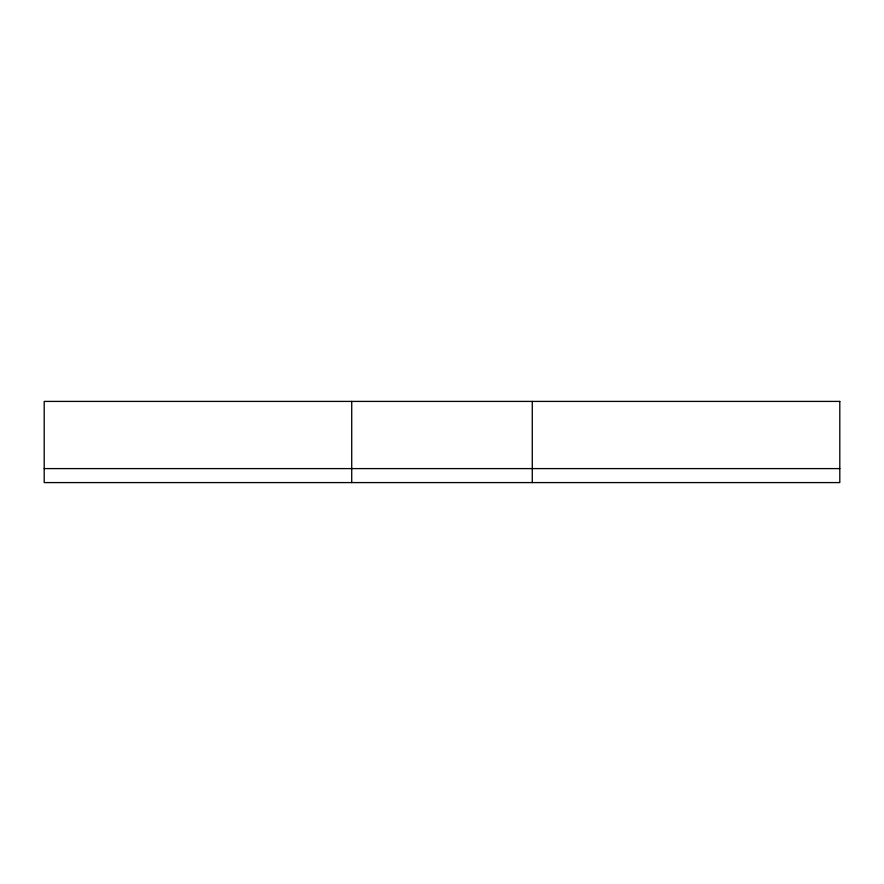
<?xml version="1.0" encoding="UTF-8"?>
<svg xmlns="http://www.w3.org/2000/svg" width="884" height="884" viewBox="0 0 884 884"><rect width="100%" height="100%" fill="white"/><g stroke="black" fill="none" stroke-linecap="round" stroke-linejoin="round"><path stroke-width="1.33" d="M44.2 468.597L839.8 468.597M532.279 401.413L532.279 482.587M351.721 401.413L351.721 482.587M839.8 401.413L44.2 401.413L44.2 482.587L839.8 482.587L839.8 401.413"/></g></svg>
